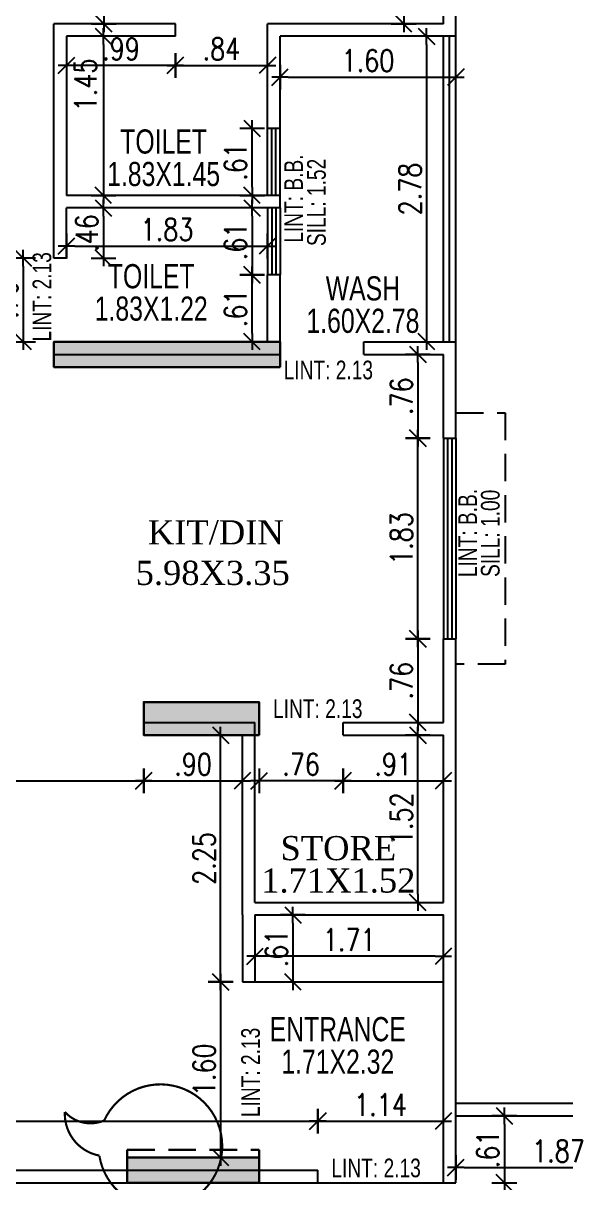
# Model space of a CAD drawing. Header units: inches. Extents: x 14331 to 14549, y 2557 to 2714.
# Drawn here: x 14392.62 to 14397.56, y 2596.61 to 2607.17 of the extents above; entities that cross this region are included whole.
import ezdxf
from ezdxf.enums import TextEntityAlignment as Align

# ---------------------------------------------------------------- set-up
doc = ezdxf.new("R2010")
doc.units = ezdxf.units.IN
doc.header["$LTSCALE"] = 0.25
doc.header["$MEASUREMENT"] = 0
doc.header["$PDMODE"] = 35
doc.linetypes.add('DASHEDX2', pattern=[1.5, 1, -0.5])
for name, color, linetype in [('dimension', 7, 'Continuous'), ('edge back', 34, 'Continuous'), ('edges bak', 7, 'Continuous'), ('proj-internal', 1, 'DASHEDX2'), ('steel', 251, 'Continuous'), ('text-large', 7, 'Continuous'), ('wall', 7, 'Continuous'), ('walls', 7, 'Continuous'), ('windows', 96, 'Continuous'), ('WORK TEX', 6, 'Continuous')]:
    doc.layers.add(name, color=color, linetype=linetype)
doc.layers.add('P-COL', color=7, linetype='Continuous', lineweight=30)
doc.layers.add('P-COLHAT', color=8, linetype='Continuous', lineweight=25)
doc.styles.add('ARIAL', font='TIMES_0.TTF')
doc.styles.add('ARL', font='swisscl_0.ttf')
doc.styles.add('romans', font='romans.shx', dxfattribs={"width": 0.8})
doc.dimstyles.new('minitick-100', dxfattribs={"dimscale": 0.1, "dimtxt": 2, "dimasz": 0.75, "dimexe": 0.03125, "dimexo": 0.25, "dimgap": 0.5, "dimtad": 1, "dimzin": 4, "dimdsep": 46, "dimtxsty": 'romans', "dimblk1": 'MINITICK', "dimblk2": 'MINITICK', "dimsah": 1, "dimcen": 1, "dimse1": 1, "dimse2": 1, "dimclrd": 252, "dimclre": 256, "dimclrt": 256, "dimadec": 3, "dimazin": 0, "dimtfac": 0.8, "dimtix": 1, "dimtmove": 2, "dimatfit": 3, "dimfxl": 0, "dimtolj": 1, "dimtzin": 3, "dimarcsym": 0})

# ---------------------------------------------------------------- blocks, each defined once
blk = doc.blocks.new('BLC-A')
at = {"layer": 'P-COLHAT', "lineweight": 30}
for points in [[(1.241, 15.014), (1.241, 15.244), (-0.817, 15.244), (-0.817, 15.014)], [(1.05, 11.662), (1.05, 11.962), (0, 11.962), (0, 11.662)], [(-0.15, 7.814), (-0.15, 7.584), (1.05, 7.584), (1.05, 7.814)]]:
    blk.add_hatch(color=256, dxfattribs=at).paths.add_polyline_path(points)
at = {"layer": 'P-COL'}
for points in [[(1.241, 15.014), (1.241, 15.244), (-0.817, 15.244), (-0.817, 15.014)], [(1.05, 11.662), (1.05, 11.962), (0, 11.962), (0, 11.662)], [(-0.15, 7.814), (-0.15, 7.584), (1.05, 7.584), (1.05, 7.814)]]:
    blk.add_lwpolyline(points, close=True, dxfattribs=at)
blk = doc.blocks.new('MINITICK')
at = {"color": 7}
for p, q in [((0, -1.5), (0, 1.5)), ((1, 1), (-1, -1)), ((-1, 0), (1, 0))]:
    blk.add_line(p, q, dxfattribs=at)
blk = doc.blocks.new('*D65')
at = {"layer": 'Defpoints', "color": 0, "ltscale": 10, "transparency": 16777216}
for p in [(14395.303, 2597.168), (14388.519, 2596.721), (14395.303, 2596.721)]:
    blk.add_point(p, dxfattribs=at)
at = {"layer": 'dimension', "color": 252, "lineweight": -2, "ltscale": 10, "transparency": 16777216}
blk.add_line((14388.594, 2597.168), (14395.228, 2597.168), dxfattribs=at)
at = {"layer": 'dimension', "color": 252, "lineweight": -2, "ltscale": 10, "transparency": 16777216, "xscale": 0.07500000000000001, "yscale": 0.07500000000000001, "zscale": 0.07500000000000001, "rotation": 180}
blk.add_blockref('MINITICK', (14388.519, 2597.168), dxfattribs=at)
at = {"layer": 'dimension', "color": 252, "lineweight": -2, "ltscale": 10, "transparency": 16777216, "xscale": 0.07500000000000001, "yscale": 0.07500000000000001, "zscale": 0.07500000000000001}
blk.add_blockref('MINITICK', (14395.303, 2597.168), dxfattribs=at)
at = {"layer": 'dimension', "ltscale": 10, "transparency": 16777216, "insert": (14391.911, 2597.318), "char_height": 0.2, "attachment_point": 5, "style": 'romans'}
blk.add_mtext('\\A1;6.78', dxfattribs=at)
blk = doc.blocks.new('*D66')
at = {"layer": 'Defpoints', "color": 0, "ltscale": 10, "transparency": 16777216}
for p in [(14394.731, 2599.046), (14394.731, 2598.436), (14395.077, 2598.436)]:
    blk.add_point(p, dxfattribs=at)
at = {"layer": 'dimension', "color": 252, "lineweight": -2, "ltscale": 10, "transparency": 16777216}
blk.add_line((14395.077, 2598.971), (14395.077, 2598.511), dxfattribs=at)
at = {"layer": 'dimension', "color": 252, "lineweight": -2, "ltscale": 10, "transparency": 16777216, "xscale": 0.07500000000000001, "yscale": 0.07500000000000001, "zscale": 0.07500000000000001}
for p, rotation in [((14395.077, 2599.046), 90), ((14395.077, 2598.436), 270)]:
    blk.add_blockref('MINITICK', p, dxfattribs=dict(at, rotation=rotation))
at = {"layer": 'dimension', "ltscale": 10, "transparency": 16777216, "insert": (14394.927, 2598.741), "char_height": 0.2, "attachment_point": 5, "rotation": 90, "style": 'romans'}
blk.add_mtext('\\A1;.61', dxfattribs=at)
blk = doc.blocks.new('*D67')
at = {"layer": 'Defpoints', "color": 0, "ltscale": 10, "transparency": 16777216}
for p in [(14394.731, 2599.046), (14396.446, 2599.046), (14394.731, 2598.67)]:
    blk.add_point(p, dxfattribs=at)
at = {"layer": 'dimension', "color": 252, "lineweight": -2, "ltscale": 10, "transparency": 16777216}
blk.add_line((14396.371, 2598.67), (14394.806, 2598.67), dxfattribs=at)
at = {"layer": 'dimension', "color": 252, "lineweight": -2, "ltscale": 10, "transparency": 16777216, "xscale": 0.07500000000000001, "yscale": 0.07500000000000001, "zscale": 0.07500000000000001, "rotation": 180}
blk.add_blockref('MINITICK', (14394.731, 2598.67), dxfattribs=at)
at = {"layer": 'dimension', "color": 252, "lineweight": -2, "ltscale": 10, "transparency": 16777216, "xscale": 0.07500000000000001, "yscale": 0.07500000000000001, "zscale": 0.07500000000000001}
blk.add_blockref('MINITICK', (14396.446, 2598.67), dxfattribs=at)
at = {"layer": 'dimension', "ltscale": 10, "transparency": 16777216, "insert": (14395.589, 2598.82), "char_height": 0.2, "attachment_point": 5, "style": 'romans'}
blk.add_mtext('\\A1;1.71', dxfattribs=at)
blk = doc.blocks.new('*D68')
at = {"layer": 'Defpoints', "color": 0, "ltscale": 10, "transparency": 16777216}
for p in [(14396.446, 2597.168), (14395.303, 2596.606), (14396.446, 2596.606)]:
    blk.add_point(p, dxfattribs=at)
at = {"layer": 'dimension', "color": 252, "lineweight": -2, "ltscale": 10, "transparency": 16777216}
blk.add_line((14395.378, 2597.168), (14396.371, 2597.168), dxfattribs=at)
at = {"layer": 'dimension', "color": 252, "lineweight": -2, "ltscale": 10, "transparency": 16777216, "xscale": 0.07500000000000001, "yscale": 0.07500000000000001, "zscale": 0.07500000000000001, "rotation": 180}
blk.add_blockref('MINITICK', (14395.303, 2597.168), dxfattribs=at)
at = {"layer": 'dimension', "color": 252, "lineweight": -2, "ltscale": 10, "transparency": 16777216, "xscale": 0.07500000000000001, "yscale": 0.07500000000000001, "zscale": 0.07500000000000001}
blk.add_blockref('MINITICK', (14396.446, 2597.168), dxfattribs=at)
at = {"layer": 'dimension', "ltscale": 10, "transparency": 16777216, "insert": (14395.874, 2597.318), "char_height": 0.2, "attachment_point": 5, "style": 'romans'}
blk.add_mtext('\\A1;1.14', dxfattribs=at)
blk = doc.blocks.new('*D69')
at = {"layer": 'Defpoints', "color": 0, "ltscale": 10, "transparency": 16777216}
for p in [(14394.674, 2598.436), (14394.419, 2596.836), (14394.674, 2596.836)]:
    blk.add_point(p, dxfattribs=at)
at = {"layer": 'dimension', "color": 252, "lineweight": -2, "ltscale": 10, "transparency": 16777216}
blk.add_line((14394.419, 2598.361), (14394.419, 2596.911), dxfattribs=at)
at = {"layer": 'dimension', "color": 252, "lineweight": -2, "ltscale": 10, "transparency": 16777216, "xscale": 0.07500000000000001, "yscale": 0.07500000000000001, "zscale": 0.07500000000000001}
for p, rotation in [((14394.419, 2598.436), 90), ((14394.419, 2596.836), 270)]:
    blk.add_blockref('MINITICK', p, dxfattribs=dict(at, rotation=rotation))
at = {"layer": 'dimension', "ltscale": 10, "transparency": 16777216, "insert": (14394.269, 2597.636), "char_height": 0.2, "attachment_point": 5, "rotation": 90, "style": 'romans'}
blk.add_mtext('\\A1;1.60', dxfattribs=at)
blk = doc.blocks.new('*D70')
at = {"layer": 'Defpoints', "color": 0, "ltscale": 10, "transparency": 16777216}
for p in [(14394.419, 2600.684), (14394.617, 2600.684), (14394.617, 2598.436)]:
    blk.add_point(p, dxfattribs=at)
at = {"layer": 'dimension', "color": 252, "lineweight": -2, "ltscale": 10, "transparency": 16777216}
blk.add_line((14394.419, 2598.511), (14394.419, 2600.609), dxfattribs=at)
at = {"layer": 'dimension', "color": 252, "lineweight": -2, "ltscale": 10, "transparency": 16777216, "xscale": 0.07500000000000001, "yscale": 0.07500000000000001, "zscale": 0.07500000000000001}
for p, rotation in [((14394.419, 2600.684), 90), ((14394.419, 2598.436), 270)]:
    blk.add_blockref('MINITICK', p, dxfattribs=dict(at, rotation=rotation))
at = {"layer": 'dimension', "ltscale": 10, "transparency": 16777216, "insert": (14394.269, 2599.56), "char_height": 0.2, "attachment_point": 5, "rotation": 90, "style": 'romans'}
blk.add_mtext('\\A1;2.25', dxfattribs=at)
blk = doc.blocks.new('*D71')
at = {"layer": 'Defpoints', "color": 0, "ltscale": 10, "transparency": 16777216}
for p in [(14390.92, 2600.684), (14393.719, 2600.684), (14393.719, 2600.268)]:
    blk.add_point(p, dxfattribs=at)
at = {"layer": 'dimension', "color": 252, "lineweight": -2, "ltscale": 10, "transparency": 16777216}
blk.add_line((14390.995, 2600.268), (14393.644, 2600.268), dxfattribs=at)
at = {"layer": 'dimension', "color": 252, "lineweight": -2, "ltscale": 10, "transparency": 16777216, "xscale": 0.07500000000000001, "yscale": 0.07500000000000001, "zscale": 0.07500000000000001, "rotation": 180}
blk.add_blockref('MINITICK', (14390.92, 2600.268), dxfattribs=at)
at = {"layer": 'dimension', "color": 252, "lineweight": -2, "ltscale": 10, "transparency": 16777216, "xscale": 0.07500000000000001, "yscale": 0.07500000000000001, "zscale": 0.07500000000000001}
blk.add_blockref('MINITICK', (14393.719, 2600.268), dxfattribs=at)
at = {"layer": 'dimension', "ltscale": 10, "transparency": 16777216, "insert": (14392.32, 2600.418), "char_height": 0.2, "attachment_point": 5, "style": 'romans'}
blk.add_mtext('\\A1;2.80', dxfattribs=at)
blk = doc.blocks.new('*D72')
at = {"layer": 'Defpoints', "color": 0, "ltscale": 10, "transparency": 16777216}
for p in [(14393.719, 2600.684), (14394.617, 2600.684), (14394.617, 2600.268)]:
    blk.add_point(p, dxfattribs=at)
at = {"layer": 'dimension', "color": 252, "lineweight": -2, "ltscale": 10, "transparency": 16777216}
blk.add_line((14393.794, 2600.268), (14394.542, 2600.268), dxfattribs=at)
at = {"layer": 'dimension', "color": 252, "lineweight": -2, "ltscale": 10, "transparency": 16777216, "xscale": 0.07500000000000001, "yscale": 0.07500000000000001, "zscale": 0.07500000000000001, "rotation": 180}
blk.add_blockref('MINITICK', (14393.719, 2600.268), dxfattribs=at)
at = {"layer": 'dimension', "color": 252, "lineweight": -2, "ltscale": 10, "transparency": 16777216, "xscale": 0.07500000000000001, "yscale": 0.07500000000000001, "zscale": 0.07500000000000001}
blk.add_blockref('MINITICK', (14394.617, 2600.268), dxfattribs=at)
at = {"layer": 'dimension', "ltscale": 10, "transparency": 16777216, "insert": (14394.168, 2600.418), "char_height": 0.2, "attachment_point": 5, "style": 'romans'}
blk.add_mtext('\\A1;.90', dxfattribs=at)
blk = doc.blocks.new('*D73')
at = {"layer": 'Defpoints', "color": 0, "ltscale": 10, "transparency": 16777216}
for p in [(14395.533, 2600.684), (14396.446, 2600.684), (14396.446, 2600.268)]:
    blk.add_point(p, dxfattribs=at)
at = {"layer": 'dimension', "color": 252, "lineweight": -2, "ltscale": 10, "transparency": 16777216}
blk.add_line((14395.608, 2600.268), (14396.371, 2600.268), dxfattribs=at)
at = {"layer": 'dimension', "color": 252, "lineweight": -2, "ltscale": 10, "transparency": 16777216, "xscale": 0.07500000000000001, "yscale": 0.07500000000000001, "zscale": 0.07500000000000001, "rotation": 180}
blk.add_blockref('MINITICK', (14395.533, 2600.268), dxfattribs=at)
at = {"layer": 'dimension', "color": 252, "lineweight": -2, "ltscale": 10, "transparency": 16777216, "xscale": 0.07500000000000001, "yscale": 0.07500000000000001, "zscale": 0.07500000000000001}
blk.add_blockref('MINITICK', (14396.446, 2600.268), dxfattribs=at)
at = {"layer": 'dimension', "ltscale": 10, "transparency": 16777216, "insert": (14395.99, 2600.418), "char_height": 0.2, "attachment_point": 5, "style": 'romans'}
blk.add_mtext('\\A1;.91', dxfattribs=at)
blk = doc.blocks.new('*D74')
at = {"layer": 'Defpoints', "color": 0, "ltscale": 10, "transparency": 16777216}
for p in [(14394.769, 2600.684), (14395.533, 2600.684), (14394.769, 2600.268)]:
    blk.add_point(p, dxfattribs=at)
at = {"layer": 'dimension', "color": 252, "lineweight": -2, "ltscale": 10, "transparency": 16777216}
blk.add_line((14395.458, 2600.268), (14394.844, 2600.268), dxfattribs=at)
at = {"layer": 'dimension', "color": 252, "lineweight": -2, "ltscale": 10, "transparency": 16777216, "xscale": 0.07500000000000001, "yscale": 0.07500000000000001, "zscale": 0.07500000000000001, "rotation": 180}
blk.add_blockref('MINITICK', (14394.769, 2600.268), dxfattribs=at)
at = {"layer": 'dimension', "color": 252, "lineweight": -2, "ltscale": 10, "transparency": 16777216, "xscale": 0.07500000000000001, "yscale": 0.07500000000000001, "zscale": 0.07500000000000001}
blk.add_blockref('MINITICK', (14395.533, 2600.268), dxfattribs=at)
at = {"layer": 'dimension', "ltscale": 10, "transparency": 16777216, "insert": (14395.151, 2600.418), "char_height": 0.2, "attachment_point": 5, "style": 'romans'}
blk.add_mtext('\\A1;.76', dxfattribs=at)
blk = doc.blocks.new('*D75')
at = {"layer": 'Defpoints', "color": 0, "ltscale": 10, "transparency": 16777216}
for p in [(14396.214, 2600.684), (14396.214, 2600.684), (14396.214, 2599.16)]:
    blk.add_point(p, dxfattribs=at)
at = {"layer": 'dimension', "color": 252, "lineweight": -2, "ltscale": 10, "transparency": 16777216}
blk.add_line((14396.214, 2599.235), (14396.214, 2600.609), dxfattribs=at)
at = {"layer": 'dimension', "color": 252, "lineweight": -2, "ltscale": 10, "transparency": 16777216, "xscale": 0.07500000000000001, "yscale": 0.07500000000000001, "zscale": 0.07500000000000001}
for p, rotation in [((14396.214, 2600.684), 90), ((14396.214, 2599.16), 270)]:
    blk.add_blockref('MINITICK', p, dxfattribs=dict(at, rotation=rotation))
at = {"layer": 'dimension', "ltscale": 10, "transparency": 16777216, "insert": (14396.064, 2599.922), "char_height": 0.2, "attachment_point": 5, "rotation": 90, "style": 'romans'}
blk.add_mtext('\\A1;1.52', dxfattribs=at)
blk = doc.blocks.new('*D76')
at = {"layer": 'Defpoints', "color": 0, "ltscale": 10, "transparency": 16777216}
for p in [(14396.446, 2601.561), (14396.214, 2600.799), (14396.446, 2600.799)]:
    blk.add_point(p, dxfattribs=at)
at = {"layer": 'dimension', "color": 252, "lineweight": -2, "ltscale": 10, "transparency": 16777216}
blk.add_line((14396.214, 2601.486), (14396.214, 2600.874), dxfattribs=at)
at = {"layer": 'dimension', "color": 252, "lineweight": -2, "ltscale": 10, "transparency": 16777216, "xscale": 0.07500000000000001, "yscale": 0.07500000000000001, "zscale": 0.07500000000000001}
for p, rotation in [((14396.214, 2601.561), 90), ((14396.214, 2600.799), 270)]:
    blk.add_blockref('MINITICK', p, dxfattribs=dict(at, rotation=rotation))
at = {"layer": 'dimension', "ltscale": 10, "transparency": 16777216, "insert": (14396.064, 2601.18), "char_height": 0.2, "attachment_point": 5, "rotation": 90, "style": 'romans'}
blk.add_mtext('\\A1;.76', dxfattribs=at)
blk = doc.blocks.new('*D77')
at = {"layer": 'Defpoints', "color": 0, "ltscale": 10, "transparency": 16777216}
for p in [(14396.214, 2603.389), (14396.446, 2603.389), (14396.446, 2601.561)]:
    blk.add_point(p, dxfattribs=at)
at = {"layer": 'dimension', "color": 252, "lineweight": -2, "ltscale": 10, "transparency": 16777216}
blk.add_line((14396.214, 2601.636), (14396.214, 2603.314), dxfattribs=at)
at = {"layer": 'dimension', "color": 252, "lineweight": -2, "ltscale": 10, "transparency": 16777216, "xscale": 0.07500000000000001, "yscale": 0.07500000000000001, "zscale": 0.07500000000000001}
for p, rotation in [((14396.214, 2603.389), 90), ((14396.214, 2601.561), 270)]:
    blk.add_blockref('MINITICK', p, dxfattribs=dict(at, rotation=rotation))
at = {"layer": 'dimension', "ltscale": 10, "transparency": 16777216, "insert": (14396.064, 2602.475), "char_height": 0.2, "attachment_point": 5, "rotation": 90, "style": 'romans'}
blk.add_mtext('\\A1;1.83', dxfattribs=at)
blk = doc.blocks.new('*D78')
at = {"layer": 'Defpoints', "color": 0, "ltscale": 10, "transparency": 16777216}
for p in [(14396.446, 2604.152), (14396.214, 2603.389), (14396.446, 2603.389)]:
    blk.add_point(p, dxfattribs=at)
at = {"layer": 'dimension', "color": 252, "lineweight": -2, "ltscale": 10, "transparency": 16777216}
blk.add_line((14396.214, 2604.077), (14396.214, 2603.464), dxfattribs=at)
at = {"layer": 'dimension', "color": 252, "lineweight": -2, "ltscale": 10, "transparency": 16777216, "xscale": 0.07500000000000001, "yscale": 0.07500000000000001, "zscale": 0.07500000000000001}
for p, rotation in [((14396.214, 2604.152), 90), ((14396.214, 2603.389), 270)]:
    blk.add_blockref('MINITICK', p, dxfattribs=dict(at, rotation=rotation))
at = {"layer": 'dimension', "ltscale": 10, "transparency": 16777216, "insert": (14396.064, 2603.771), "char_height": 0.2, "attachment_point": 5, "rotation": 90, "style": 'romans'}
blk.add_mtext('\\A1;.76', dxfattribs=at)
blk = doc.blocks.new('*D92')
at = {"layer": 'Defpoints', "color": 0, "ltscale": 10, "transparency": 16777216}
for p in [(14396.56, 2597.216), (14398.428, 2597.216), (14398.428, 2596.746)]:
    blk.add_point(p, dxfattribs=at)
at = {"layer": 'dimension', "color": 252, "lineweight": -2, "ltscale": 10, "transparency": 16777216}
blk.add_line((14396.635, 2596.746), (14398.353, 2596.746), dxfattribs=at)
at = {"layer": 'dimension', "color": 252, "lineweight": -2, "ltscale": 10, "transparency": 16777216, "xscale": 0.07500000000000001, "yscale": 0.07500000000000001, "zscale": 0.07500000000000001, "rotation": 180}
blk.add_blockref('MINITICK', (14396.56, 2596.746), dxfattribs=at)
at = {"layer": 'dimension', "color": 252, "lineweight": -2, "ltscale": 10, "transparency": 16777216, "xscale": 0.07500000000000001, "yscale": 0.07500000000000001, "zscale": 0.07500000000000001}
blk.add_blockref('MINITICK', (14398.428, 2596.746), dxfattribs=at)
at = {"layer": 'dimension', "ltscale": 10, "transparency": 16777216, "insert": (14397.494, 2596.896), "char_height": 0.2, "attachment_point": 5, "style": 'romans'}
blk.add_mtext('\\A1;1.87', dxfattribs=at)
blk = doc.blocks.new('*D93')
at = {"layer": 'Defpoints', "color": 0, "ltscale": 10, "transparency": 16777216}
for p in [(14396.56, 2597.216), (14396.56, 2596.606), (14397.001, 2596.606)]:
    blk.add_point(p, dxfattribs=at)
at = {"layer": 'dimension', "color": 252, "lineweight": -2, "ltscale": 10, "transparency": 16777216}
blk.add_line((14397.001, 2597.141), (14397.001, 2596.681), dxfattribs=at)
at = {"layer": 'dimension', "color": 252, "lineweight": -2, "ltscale": 10, "transparency": 16777216, "xscale": 0.07500000000000001, "yscale": 0.07500000000000001, "zscale": 0.07500000000000001}
for p, rotation in [((14397.001, 2597.216), 90), ((14397.001, 2596.606), 270)]:
    blk.add_blockref('MINITICK', p, dxfattribs=dict(at, rotation=rotation))
at = {"layer": 'dimension', "ltscale": 10, "transparency": 16777216, "insert": (14396.851, 2596.911), "char_height": 0.2, "attachment_point": 5, "rotation": 90, "style": 'romans'}
blk.add_mtext('\\A1;.61', dxfattribs=at)
blk = doc.blocks.new('*D94')
at = {"layer": 'Defpoints', "color": 0, "ltscale": 10, "transparency": 16777216}
for p in [(14396.56, 2607.049), (14396.293, 2604.267), (14396.56, 2604.267)]:
    blk.add_point(p, dxfattribs=at)
at = {"layer": 'dimension', "color": 252, "lineweight": -2, "ltscale": 10, "transparency": 16777216}
blk.add_line((14396.293, 2606.974), (14396.293, 2604.342), dxfattribs=at)
at = {"layer": 'dimension', "color": 252, "lineweight": -2, "ltscale": 10, "transparency": 16777216, "xscale": 0.07500000000000001, "yscale": 0.07500000000000001, "zscale": 0.07500000000000001}
for p, rotation in [((14396.293, 2607.049), 90), ((14396.293, 2604.267), 270)]:
    blk.add_blockref('MINITICK', p, dxfattribs=dict(at, rotation=rotation))
at = {"layer": 'dimension', "ltscale": 10, "transparency": 16777216, "insert": (14396.143, 2605.658), "char_height": 0.2, "attachment_point": 5, "rotation": 90, "style": 'romans'}
blk.add_mtext('\\A1;2.78', dxfattribs=at)
blk = doc.blocks.new('*D95')
at = {"layer": 'Defpoints', "color": 0, "ltscale": 10, "transparency": 16777216}
for p in [(14394.96, 2607.049), (14396.56, 2607.049), (14396.56, 2606.677)]:
    blk.add_point(p, dxfattribs=at)
at = {"layer": 'dimension', "color": 252, "lineweight": -2, "ltscale": 10, "transparency": 16777216}
blk.add_line((14395.035, 2606.677), (14396.485, 2606.677), dxfattribs=at)
at = {"layer": 'dimension', "color": 252, "lineweight": -2, "ltscale": 10, "transparency": 16777216, "xscale": 0.07500000000000001, "yscale": 0.07500000000000001, "zscale": 0.07500000000000001, "rotation": 180}
blk.add_blockref('MINITICK', (14394.96, 2606.677), dxfattribs=at)
at = {"layer": 'dimension', "color": 252, "lineweight": -2, "ltscale": 10, "transparency": 16777216, "xscale": 0.07500000000000001, "yscale": 0.07500000000000001, "zscale": 0.07500000000000001}
blk.add_blockref('MINITICK', (14396.56, 2606.677), dxfattribs=at)
at = {"layer": 'dimension', "ltscale": 10, "transparency": 16777216, "insert": (14395.76, 2606.827), "char_height": 0.2, "attachment_point": 5, "style": 'romans'}
blk.add_mtext('\\A1;1.60', dxfattribs=at)
blk = doc.blocks.new('*D96')
at = {"layer": 'Defpoints', "color": 0, "ltscale": 10, "transparency": 16777216}
for p in [(14394.884, 2605.486), (14394.705, 2604.876), (14394.884, 2604.876)]:
    blk.add_point(p, dxfattribs=at)
at = {"layer": 'dimension', "color": 252, "lineweight": -2, "ltscale": 10, "transparency": 16777216}
blk.add_line((14394.705, 2605.411), (14394.705, 2604.951), dxfattribs=at)
at = {"layer": 'dimension', "color": 252, "lineweight": -2, "ltscale": 10, "transparency": 16777216, "xscale": 0.07500000000000001, "yscale": 0.07500000000000001, "zscale": 0.07500000000000001}
for p, rotation in [((14394.705, 2605.486), 90), ((14394.705, 2604.876), 270)]:
    blk.add_blockref('MINITICK', p, dxfattribs=dict(at, rotation=rotation))
at = {"layer": 'dimension', "ltscale": 10, "transparency": 16777216, "insert": (14394.555, 2605.181), "char_height": 0.2, "attachment_point": 5, "rotation": 90, "style": 'romans'}
blk.add_mtext('\\A1;.61', dxfattribs=at)
blk = doc.blocks.new('*D97')
at = {"layer": 'Defpoints', "color": 0, "ltscale": 10, "transparency": 16777216}
for p in [(14394.705, 2604.876), (14394.845, 2604.876), (14394.845, 2604.267)]:
    blk.add_point(p, dxfattribs=at)
at = {"layer": 'dimension', "color": 252, "lineweight": -2, "ltscale": 10, "transparency": 16777216}
blk.add_line((14394.705, 2604.342), (14394.705, 2604.801), dxfattribs=at)
at = {"layer": 'dimension', "color": 252, "lineweight": -2, "ltscale": 10, "transparency": 16777216, "xscale": 0.07500000000000001, "yscale": 0.07500000000000001, "zscale": 0.07500000000000001}
for p, rotation in [((14394.705, 2604.876), 90), ((14394.705, 2604.267), 270)]:
    blk.add_blockref('MINITICK', p, dxfattribs=dict(at, rotation=rotation))
at = {"layer": 'dimension', "ltscale": 10, "transparency": 16777216, "insert": (14394.555, 2604.571), "char_height": 0.2, "attachment_point": 5, "rotation": 90, "style": 'romans'}
blk.add_mtext('\\A1;.61', dxfattribs=at)
blk = doc.blocks.new('*D98')
at = {"layer": 'Defpoints', "color": 0, "ltscale": 10, "transparency": 16777216}
for p in [(14393.016, 2605.257), (14394.845, 2605.139), (14394.845, 2604.571)]:
    blk.add_point(p, dxfattribs=at)
at = {"layer": 'dimension', "color": 252, "lineweight": -2, "ltscale": 10, "transparency": 16777216}
blk.add_line((14393.091, 2605.139), (14394.77, 2605.139), dxfattribs=at)
at = {"layer": 'dimension', "color": 252, "lineweight": -2, "ltscale": 10, "transparency": 16777216, "xscale": 0.07500000000000001, "yscale": 0.07500000000000001, "zscale": 0.07500000000000001, "rotation": 180}
blk.add_blockref('MINITICK', (14393.016, 2605.139), dxfattribs=at)
at = {"layer": 'dimension', "color": 252, "lineweight": -2, "ltscale": 10, "transparency": 16777216, "xscale": 0.07500000000000001, "yscale": 0.07500000000000001, "zscale": 0.07500000000000001}
blk.add_blockref('MINITICK', (14394.845, 2605.139), dxfattribs=at)
at = {"layer": 'dimension', "ltscale": 10, "transparency": 16777216, "insert": (14393.931, 2605.289), "char_height": 0.2, "attachment_point": 5, "style": 'romans'}
blk.add_mtext('\\A1;1.83', dxfattribs=at)
blk = doc.blocks.new('*D99')
at = {"layer": 'Defpoints', "color": 0, "ltscale": 10, "transparency": 16777216}
for p in [(14393.016, 2607.049), (14393.016, 2605.6), (14393.352, 2605.6)]:
    blk.add_point(p, dxfattribs=at)
at = {"layer": 'dimension', "color": 252, "lineweight": -2, "ltscale": 10, "transparency": 16777216}
blk.add_line((14393.352, 2606.974), (14393.352, 2605.675), dxfattribs=at)
at = {"layer": 'dimension', "color": 252, "lineweight": -2, "ltscale": 10, "transparency": 16777216, "xscale": 0.07500000000000001, "yscale": 0.07500000000000001, "zscale": 0.07500000000000001}
for p, rotation in [((14393.352, 2607.049), 90), ((14393.352, 2605.6), 270)]:
    blk.add_blockref('MINITICK', p, dxfattribs=dict(at, rotation=rotation))
at = {"layer": 'dimension', "ltscale": 10, "transparency": 16777216, "insert": (14393.189, 2606.606), "char_height": 0.2, "attachment_point": 5, "rotation": 90, "style": 'romans'}
blk.add_mtext('\\A1;1.45', dxfattribs=at)
blk = doc.blocks.new('*D100')
at = {"layer": 'Defpoints', "color": 0, "ltscale": 10, "transparency": 16777216}
for p in [(14393.016, 2607.049), (14394.007, 2607.049), (14393.016, 2606.784)]:
    blk.add_point(p, dxfattribs=at)
at = {"layer": 'dimension', "color": 252, "lineweight": -2, "ltscale": 10, "transparency": 16777216}
blk.add_line((14393.932, 2606.784), (14393.091, 2606.784), dxfattribs=at)
at = {"layer": 'dimension', "color": 252, "lineweight": -2, "ltscale": 10, "transparency": 16777216, "xscale": 0.07500000000000001, "yscale": 0.07500000000000001, "zscale": 0.07500000000000001, "rotation": 180}
blk.add_blockref('MINITICK', (14393.016, 2606.784), dxfattribs=at)
at = {"layer": 'dimension', "color": 252, "lineweight": -2, "ltscale": 10, "transparency": 16777216, "xscale": 0.07500000000000001, "yscale": 0.07500000000000001, "zscale": 0.07500000000000001}
blk.add_blockref('MINITICK', (14394.007, 2606.784), dxfattribs=at)
at = {"layer": 'dimension', "ltscale": 10, "transparency": 16777216, "insert": (14393.512, 2606.934), "char_height": 0.2, "attachment_point": 5, "style": 'romans'}
blk.add_mtext('\\A1;.99', dxfattribs=at)
blk = doc.blocks.new('*D101')
at = {"layer": 'Defpoints', "color": 0, "ltscale": 10, "transparency": 16777216}
for p in [(14394.007, 2607.106), (14394.845, 2607.106), (14394.845, 2606.784)]:
    blk.add_point(p, dxfattribs=at)
at = {"layer": 'dimension', "color": 252, "lineweight": -2, "ltscale": 10, "transparency": 16777216}
blk.add_line((14394.082, 2606.784), (14394.77, 2606.784), dxfattribs=at)
at = {"layer": 'dimension', "color": 252, "lineweight": -2, "ltscale": 10, "transparency": 16777216, "xscale": 0.07500000000000001, "yscale": 0.07500000000000001, "zscale": 0.07500000000000001, "rotation": 180}
blk.add_blockref('MINITICK', (14394.007, 2606.784), dxfattribs=at)
at = {"layer": 'dimension', "color": 252, "lineweight": -2, "ltscale": 10, "transparency": 16777216, "xscale": 0.07500000000000001, "yscale": 0.07500000000000001, "zscale": 0.07500000000000001}
blk.add_blockref('MINITICK', (14394.845, 2606.784), dxfattribs=at)
at = {"layer": 'dimension', "ltscale": 10, "transparency": 16777216, "insert": (14394.426, 2606.934), "char_height": 0.2, "attachment_point": 5, "style": 'romans'}
blk.add_mtext('\\A1;.84', dxfattribs=at)
blk = doc.blocks.new('*D102')
at = {"layer": 'Defpoints', "color": 0, "ltscale": 10, "transparency": 16777216}
for p in [(14394.705, 2606.21), (14394.96, 2606.21), (14394.96, 2605.6)]:
    blk.add_point(p, dxfattribs=at)
at = {"layer": 'dimension', "color": 252, "lineweight": -2, "ltscale": 10, "transparency": 16777216}
blk.add_line((14394.705, 2605.675), (14394.705, 2606.135), dxfattribs=at)
at = {"layer": 'dimension', "color": 252, "lineweight": -2, "ltscale": 10, "transparency": 16777216, "xscale": 0.07500000000000001, "yscale": 0.07500000000000001, "zscale": 0.07500000000000001}
for p, rotation in [((14394.705, 2606.21), 90), ((14394.705, 2605.6), 270)]:
    blk.add_blockref('MINITICK', p, dxfattribs=dict(at, rotation=rotation))
at = {"layer": 'dimension', "ltscale": 10, "transparency": 16777216, "insert": (14394.555, 2605.905), "char_height": 0.2, "attachment_point": 5, "rotation": 90, "style": 'romans'}
blk.add_mtext('\\A1;.61', dxfattribs=at)
blk = doc.blocks.new('*D107')
at = {"layer": 'Defpoints', "color": 0, "ltscale": 10, "transparency": 16777216}
for p in [(14393.016, 2608.164), (14393.016, 2607.163), (14393.356, 2607.163)]:
    blk.add_point(p, dxfattribs=at)
at = {"layer": 'dimension', "color": 252, "lineweight": -2, "ltscale": 10, "transparency": 16777216}
blk.add_line((14393.356, 2608.089), (14393.356, 2607.238), dxfattribs=at)
at = {"layer": 'dimension', "color": 252, "lineweight": -2, "ltscale": 10, "transparency": 16777216, "xscale": 0.07500000000000001, "yscale": 0.07500000000000001, "zscale": 0.07500000000000001}
for p, rotation in [((14393.356, 2608.164), 90), ((14393.356, 2607.163), 270)]:
    blk.add_blockref('MINITICK', p, dxfattribs=dict(at, rotation=rotation))
at = {"layer": 'dimension', "ltscale": 10, "transparency": 16777216, "insert": (14393.206, 2607.663), "char_height": 0.2, "attachment_point": 5, "rotation": 90, "style": 'romans'}
blk.add_mtext('\\A1;1.00', dxfattribs=at)
blk = doc.blocks.new('*D108')
at = {"layer": 'Defpoints', "color": 0, "ltscale": 10, "transparency": 16777216}
for p in [(14396.038, 2610.821), (14396.038, 2607.163), (14396.085, 2607.163)]:
    blk.add_point(p, dxfattribs=at)
at = {"layer": 'dimension', "color": 252, "lineweight": -2, "ltscale": 10, "transparency": 16777216}
blk.add_line((14396.085, 2610.746), (14396.085, 2607.238), dxfattribs=at)
at = {"layer": 'dimension', "color": 252, "lineweight": -2, "ltscale": 10, "transparency": 16777216, "xscale": 0.07500000000000001, "yscale": 0.07500000000000001, "zscale": 0.07500000000000001}
for p, rotation in [((14396.085, 2610.821), 90), ((14396.085, 2607.163), 270)]:
    blk.add_blockref('MINITICK', p, dxfattribs=dict(at, rotation=rotation))
at = {"layer": 'dimension', "ltscale": 10, "transparency": 16777216, "insert": (14395.935, 2608.992), "char_height": 0.2, "attachment_point": 5, "rotation": 90, "style": 'romans'}
blk.add_mtext('\\A1;3.66', dxfattribs=at)
blk = doc.blocks.new('*D2020')
at = {"layer": 'Defpoints', "color": 0, "ltscale": 10, "transparency": 16777216}
for p in [(14393.016, 2605.486), (14393.016, 2605.029), (14393.352, 2605.029)]:
    blk.add_point(p, dxfattribs=at)
at = {"layer": 'dimension', "color": 252, "lineweight": -2, "ltscale": 10, "transparency": 16777216}
blk.add_line((14393.352, 2605.411), (14393.352, 2605.104), dxfattribs=at)
at = {"layer": 'dimension', "color": 252, "lineweight": -2, "ltscale": 10, "transparency": 16777216, "xscale": 0.07500000000000001, "yscale": 0.07500000000000001, "zscale": 0.07500000000000001}
for p, rotation in [((14393.352, 2605.486), 90), ((14393.352, 2605.029), 270)]:
    blk.add_blockref('MINITICK', p, dxfattribs=dict(at, rotation=rotation))
at = {"layer": 'dimension', "ltscale": 10, "transparency": 16777216, "insert": (14393.202, 2605.257), "char_height": 0.2, "attachment_point": 5, "rotation": 90, "style": 'romans'}
blk.add_mtext('\\A1;.46', dxfattribs=at)
blk = doc.blocks.new('*D2021')
at = {"layer": 'Defpoints', "color": 0, "ltscale": 10, "transparency": 16777216}
for p in [(14392.959, 2605.029), (14392.622, 2604.267), (14392.959, 2604.267)]:
    blk.add_point(p, dxfattribs=at)
at = {"layer": 'dimension', "color": 252, "lineweight": -2, "ltscale": 10, "transparency": 16777216}
blk.add_line((14392.622, 2604.954), (14392.622, 2604.342), dxfattribs=at)
at = {"layer": 'dimension', "color": 252, "lineweight": -2, "ltscale": 10, "transparency": 16777216, "xscale": 0.07500000000000001, "yscale": 0.07500000000000001, "zscale": 0.07500000000000001}
for p, rotation in [((14392.622, 2605.029), 90), ((14392.622, 2604.267), 270)]:
    blk.add_blockref('MINITICK', p, dxfattribs=dict(at, rotation=rotation))
at = {"layer": 'dimension', "ltscale": 10, "transparency": 16777216, "insert": (14392.472, 2604.648), "char_height": 0.2, "attachment_point": 5, "rotation": 90, "style": 'romans'}
blk.add_mtext('\\A1;.76', dxfattribs=at)

msp = doc.modelspace()

# ---------------------------------------------------------------- linework, layer by layer
at = {"layer": 'edge back', "color": 3, "const_width": 0.0195}
msp.add_lwpolyline([(14393.359, 2597.174, -0.321855), (14393.001, 2597.252, 0.372837), (14393.315, 2596.854, 6.819595)], format="xyb", close=True, dxfattribs=at)
at = {"layer": 'edges bak', "linetype": 'Continuous'}
msp.add_line((14394.617, 2598.436), (14396.446, 2598.436), dxfattribs=at)
at = {"layer": 'proj-internal'}
msp.add_lwpolyline([(14396.56, 2603.621), (14397.01, 2603.621), (14397.01, 2601.331), (14396.56, 2601.331)], dxfattribs=at)
at = {"layer": 'proj-internal', "color": 5, "lineweight": 30}
msp.add_lwpolyline([(14393.569, 2596.836), (14393.569, 2596.906), (14394.769, 2596.906), (14394.769, 2596.836)], dxfattribs=at)
at = {"layer": 'steel'}
for p, q in [((14396.446, 2604.267), (14396.446, 2607.049)), ((14396.503, 2604.267), (14396.503, 2607.049)), ((14396.56, 2604.267), (14396.56, 2607.049))]:
    msp.add_line(p, q, dxfattribs=at)
at = {"layer": 'wall'}
for p, q in [((14396.56, 2597.331), (14398.428, 2597.331)), ((14396.56, 2597.216), (14398.428, 2597.216))]:
    msp.add_line(p, q, dxfattribs=at)
at = {"layer": 'walls', "linetype": 'Continuous'}
for p, q in [((14396.56, 2607.049), (14396.56, 2610.936)), ((14396.446, 2607.163), (14396.446, 2610.821)), ((14394.007, 2607.163), (14392.902, 2607.163)), ((14392.902, 2605.029), (14392.902, 2607.163)), ((14394.007, 2607.049), (14394.007, 2607.163)), ((14394.845, 2606.21), (14394.845, 2607.163)), ((14396.446, 2607.163), (14394.845, 2607.163)), ((14394.007, 2607.049), (14393.016, 2607.049)), ((14393.016, 2607.049), (14393.016, 2605.6)), ((14394.96, 2606.21), (14394.96, 2607.049)), ((14396.56, 2607.049), (14394.96, 2607.049)), ((14394.96, 2606.21), (14394.845, 2606.21)), ((14394.96, 2605.6), (14393.016, 2605.6)), ((14394.96, 2605.486), (14394.96, 2605.6)), ((14393.016, 2605.029), (14393.016, 2605.486)), ((14394.96, 2605.486), (14393.016, 2605.486)), ((14393.016, 2605.029), (14392.902, 2605.029)), ((14394.845, 2604.267), (14394.845, 2604.876)), ((14394.96, 2604.876), (14394.845, 2604.876)), ((14394.96, 2604.152), (14394.96, 2604.876)), ((14392.902, 2604.152), (14392.902, 2604.267)), ((14392.902, 2604.267), (14394.845, 2604.267)), ((14395.722, 2604.152), (14395.722, 2604.267)), ((14395.722, 2604.267), (14396.56, 2604.267)), ((14396.56, 2603.389), (14396.56, 2604.267)), ((14392.902, 2604.152), (14394.96, 2604.152)), ((14395.722, 2604.152), (14396.446, 2604.152)), ((14396.446, 2603.389), (14396.446, 2604.152)), ((14396.446, 2603.389), (14396.56, 2603.389)), ((14396.446, 2601.561), (14396.56, 2601.561)), ((14396.446, 2600.799), (14396.446, 2601.561)), ((14396.56, 2596.606), (14396.56, 2601.561)), ((14393.719, 2600.684), (14393.719, 2600.799)), ((14393.719, 2600.799), (14394.731, 2600.799)), ((14394.731, 2599.16), (14394.731, 2600.799)), ((14395.533, 2600.684), (14395.533, 2600.799)), ((14395.533, 2600.799), (14396.446, 2600.799)), ((14393.719, 2600.684), (14394.617, 2600.684)), ((14394.617, 2599.046), (14394.617, 2600.684)), ((14395.533, 2600.684), (14396.446, 2600.684)), ((14396.446, 2599.16), (14396.446, 2600.684)), ((14394.731, 2599.16), (14396.446, 2599.16)), ((14394.617, 2599.046), (14394.617, 2598.436)), ((14394.731, 2599.046), (14396.446, 2599.046)), ((14394.731, 2599.046), (14394.731, 2598.436)), ((14396.446, 2596.606), (14396.446, 2599.046)), ((14394.617, 2598.436), (14394.731, 2598.436)), ((14388.519, 2596.721), (14395.303, 2596.721)), ((14395.303, 2596.606), (14395.303, 2596.721)), ((14386.576, 2596.606), (14395.303, 2596.606)), ((14395.303, 2596.606), (14396.446, 2596.606)), ((14396.446, 2596.606), (14396.56, 2596.606))]:
    msp.add_line(p, q, dxfattribs=at)
at = {"layer": 'windows', "linetype": 'Continuous'}
for p, q in [((14394.845, 2605.6), (14394.845, 2606.21)), ((14394.884, 2605.6), (14394.884, 2606.21)), ((14394.922, 2605.6), (14394.922, 2606.21)), ((14394.96, 2605.6), (14394.96, 2606.21)), ((14394.845, 2605.486), (14394.845, 2604.876)), ((14394.884, 2605.486), (14394.884, 2604.876)), ((14394.922, 2605.486), (14394.922, 2604.876)), ((14394.96, 2605.486), (14394.96, 2604.876)), ((14396.446, 2603.389), (14396.446, 2601.561)), ((14396.484, 2603.389), (14396.484, 2601.561)), ((14396.522, 2603.389), (14396.522, 2601.561)), ((14396.56, 2603.389), (14396.56, 2601.561))]:
    msp.add_line(p, q, dxfattribs=at)

# ---------------------------------------------------------------- block references
at = {"layer": 'P-COLHAT'}
msp.add_blockref('BLC-A', (14393.719, 2589.023), dxfattribs=at)

# ---------------------------------------------------------------- texts
at = {"layer": 'text-large'}
for s, style, p in [('TOILET', 'ARL', (14393.9, 2606.091)), ('1.83X1.45', 'ARL', (14393.9, 2605.795)), ('TOILET', 'ARL', (14393.787, 2604.864)), ('WASH', 'ARL', (14395.714, 2604.753)), ('1.83X1.22', 'ARL', (14393.787, 2604.569)), ('1.60X2.78', 'ARL', (14395.714, 2604.458)), ('KIT/DIN', 'ARIAL', (14394.375, 2602.531)), ('5.98X3.35', 'ARIAL', (14394.347, 2602.162)), ('STORE', 'ARIAL', (14395.49, 2599.655)), ('1.71X1.52', 'ARIAL', (14395.49, 2599.36)), ('ENTRANCE', 'ARL', (14395.485, 2598.006)), ('1.71X2.32', 'ARL', (14395.485, 2597.71))]:
    msp.add_text(s, height=0.22, dxfattribs=dict(at, style=style)).set_placement(p, align=Align.MIDDLE_CENTER)
at = {"layer": 'WORK TEX', "style": 'ARL'}
for s, p in [('LINT: B.B.', (14395.083, 2605.571)), ('SILL: 1.52', (14395.291, 2605.536)), ('LINT: 2.13', (14392.792, 2604.676)), ('LINT: B.B.', (14396.667, 2602.525)), ('SILL: 1.00', (14396.873, 2602.522)), ('LINT: 2.13', (14394.691, 2597.612))]:
    msp.add_text(s, height=0.17, rotation=90, dxfattribs=at).set_placement(p, align=Align.MIDDLE_CENTER)
for p in [(14395.399, 2604.01), (14395.303, 2600.925), (14395.834, 2596.742)]:
    msp.add_text('LINT: 2.13', height=0.17, dxfattribs=at).set_placement(p, align=Align.MIDDLE_CENTER)

# ---------------------------------------------------------------- dimensions: what is measured, and where the dimension line sits
at = {"layer": 'dimension', "ltscale": 10}
for base, p1, p2, picture, middle in [((14396.085, 2607.163), (14396.038, 2610.821), (14396.038, 2607.163), '*D108', (14395.935, 2608.992)), ((14393.356, 2607.163), (14393.016, 2608.164), (14393.016, 2607.163), '*D107', (14393.206, 2607.663)), ((14396.293, 2604.267), (14396.56, 2607.049), (14396.56, 2604.267), '*D94', (14396.143, 2605.658)), ((14394.705, 2606.21), (14394.96, 2605.6), (14394.96, 2606.21), '*D102', (14394.555, 2605.905)), ((14393.352, 2605.029), (14393.016, 2605.486), (14393.016, 2605.029), '*D2020', (14393.202, 2605.257)), ((14394.705, 2604.876), (14394.884, 2605.486), (14394.884, 2604.876), '*D96', (14394.555, 2605.181)), ((14392.622, 2604.267), (14392.959, 2605.029), (14392.959, 2604.267), '*D2021', (14392.472, 2604.648)), ((14394.705, 2604.876), (14394.845, 2604.267), (14394.845, 2604.876), '*D97', (14394.555, 2604.571)), ((14396.214, 2603.389), (14396.446, 2604.152), (14396.446, 2603.389), '*D78', (14396.064, 2603.771)), ((14396.214, 2603.389), (14396.446, 2601.561), (14396.446, 2603.389), '*D77', (14396.064, 2602.475)), ((14396.214, 2600.799), (14396.446, 2601.561), (14396.446, 2600.799), '*D76', (14396.064, 2601.18)), ((14394.419, 2600.684), (14394.617, 2598.436), (14394.617, 2600.684), '*D70', (14394.269, 2599.56)), ((14396.214, 2600.684), (14396.214, 2599.16), (14396.214, 2600.684), '*D75', (14396.064, 2599.922)), ((14395.077, 2598.436), (14394.731, 2599.046), (14394.731, 2598.436), '*D66', (14394.927, 2598.741)), ((14394.419, 2596.836), (14394.674, 2598.436), (14394.674, 2596.836), '*D69', (14394.269, 2597.636)), ((14397.001, 2596.606), (14396.56, 2597.216), (14396.56, 2596.606), '*D93', (14396.851, 2596.911))]:
    dim = msp.add_linear_dim(base=base, p1=p1, p2=p2, angle=90, dimstyle='minitick-100', dxfattribs=at)
    dim.commit()
    dim.dimension.update_dxf_attribs({"geometry": picture, "text_midpoint": middle})
for base, p1, p2, picture, middle in [((14393.016, 2606.784), (14394.007, 2607.049), (14393.016, 2607.049), '*D100', (14393.512, 2606.934)), ((14394.845, 2606.784), (14394.007, 2607.106), (14394.845, 2607.106), '*D101', (14394.426, 2606.934)), ((14396.56, 2606.677), (14394.96, 2607.049), (14396.56, 2607.049), '*D95', (14395.76, 2606.827)), ((14394.845, 2605.139), (14393.016, 2605.257), (14394.845, 2604.571), '*D98', (14393.931, 2605.289)), ((14393.719, 2600.268), (14390.92, 2600.684), (14393.719, 2600.684), '*D71', (14392.32, 2600.418)), ((14394.617, 2600.268), (14393.719, 2600.684), (14394.617, 2600.684), '*D72', (14394.168, 2600.418)), ((14394.769, 2600.268), (14395.533, 2600.684), (14394.769, 2600.684), '*D74', (14395.151, 2600.418)), ((14396.446, 2600.268), (14395.533, 2600.684), (14396.446, 2600.684), '*D73', (14395.99, 2600.418)), ((14394.73111, 2598.66988), (14396.44605, 2599.04551), (14394.73111, 2599.04551), '*D67', (14395.58858, 2598.81988)), ((14395.303, 2597.168), (14388.519, 2596.721), (14395.303, 2596.721), '*D65', (14391.911, 2597.318)), ((14396.446, 2597.168), (14395.303, 2596.606), (14396.446, 2596.606), '*D68', (14395.874, 2597.318)), ((14398.428, 2596.746), (14396.56, 2597.216), (14398.428, 2597.216), '*D92', (14397.494, 2596.896))]:
    dim = msp.add_linear_dim(base=base, p1=p1, p2=p2, dimstyle='minitick-100', dxfattribs=at)
    dim.commit()
    dim.dimension.update_dxf_attribs({"geometry": picture, "text_midpoint": middle})
dim = msp.add_linear_dim(base=(14393.352, 2605.6), p1=(14393.016, 2607.049), p2=(14393.016, 2605.6), angle=90, dimstyle='minitick-100', dxfattribs=at)
dim.commit()
dim.dimension.update_dxf_attribs({"geometry": '*D99', "text_midpoint": (14393.189, 2606.606), "dimtype": 160})

doc.saveas('drawing.dxf')
